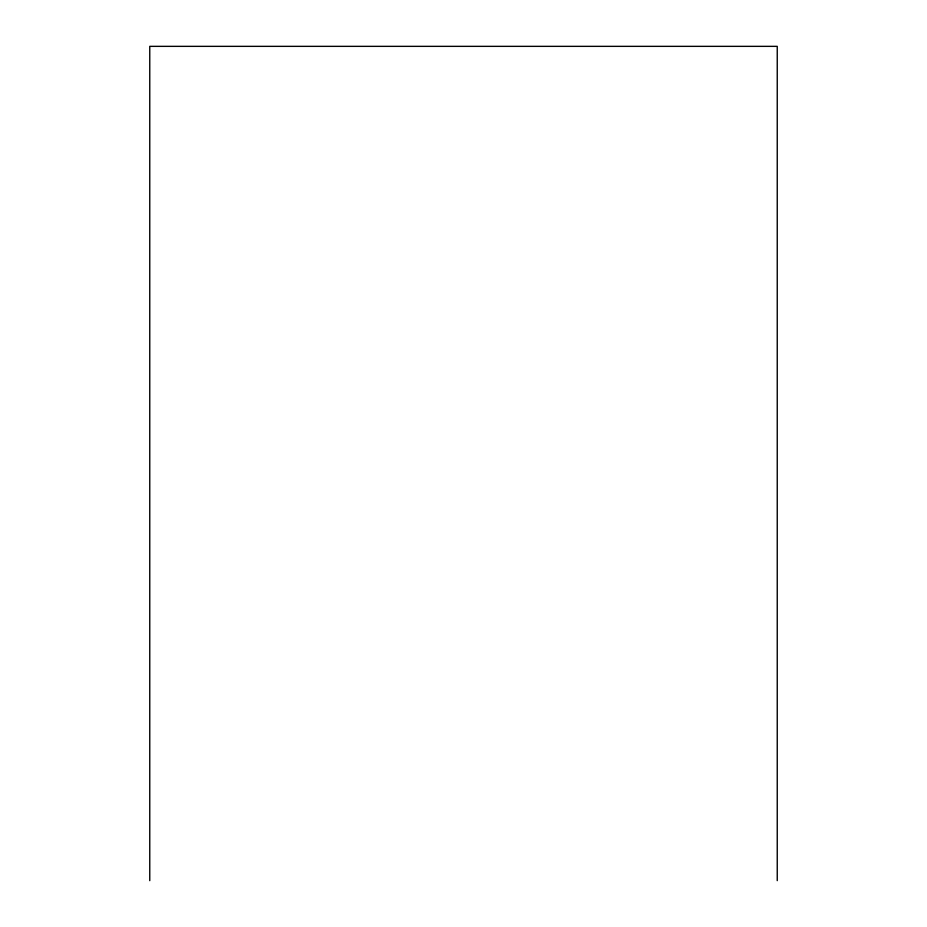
<?xml version="1.0" encoding="UTF-8"?>
<svg xmlns="http://www.w3.org/2000/svg" width="927" height="927" viewBox="0 0 927 927"><rect width="100%" height="100%" fill="white"/><g stroke="black" fill="none" stroke-linecap="round" stroke-linejoin="round"><path stroke-width="1.39" d="M777.243 880.65L777.243 46.35L149.757 46.35L149.757 880.65"/></g></svg>
